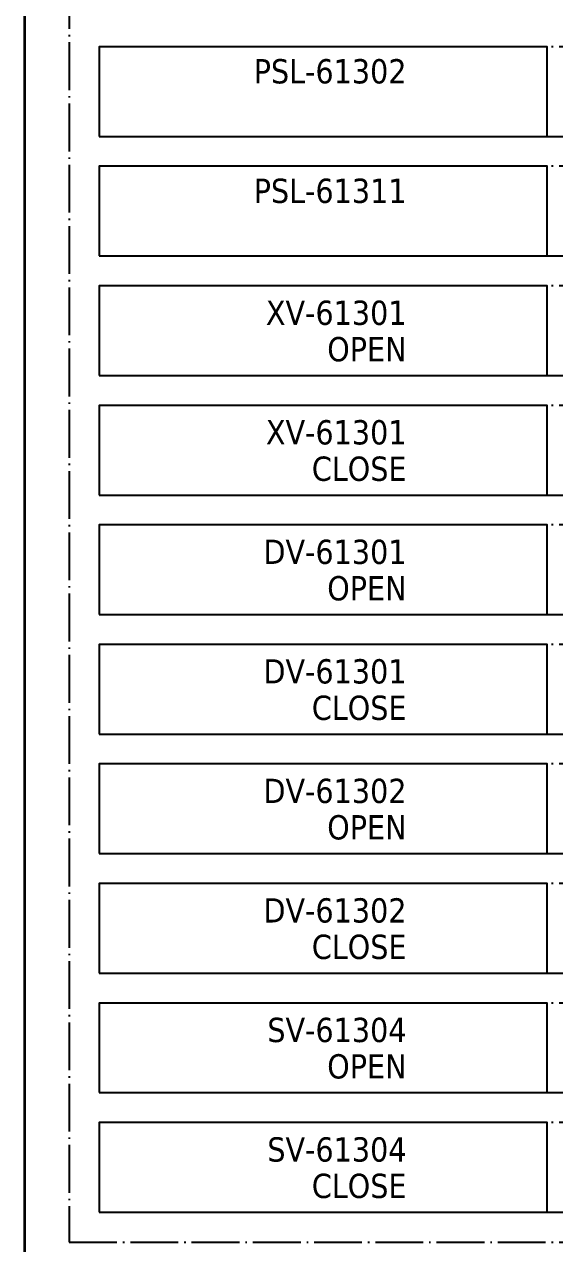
# Model space of a CAD drawing. Header units: millimetres. Extents: x 0 to 1792788, y -13 to 262234.
# Drawn here: x 0 to 35.5, y 133.9 to 215.5 of the extents above; entities that cross this region are included whole.
import ezdxf
from ezdxf.enums import TextEntityAlignment as Align

# ---------------------------------------------------------------- set-up
doc = ezdxf.new("R2010")
doc.units = ezdxf.units.MM
doc.linetypes.add('EPL_DASHDOT', pattern=[1, 0.8, -0.1, 0, -0.1])
for name, color, linetype, lineweight in [('EPLAN201', 7, 'Continuous', 35), ('EPLAN305', 5, 'Continuous', 25), ('EPLAN307', 134, 'EPL_DASHDOT', 25), ('EPLAN400', 5, 'Continuous', 35), ('EPLAN440', 73, 'Continuous', 35), ('EPLAN451', 7, 'Continuous', 35), ('EPLAN452', 7, 'Continuous', 35), ('EPLAN453', 7, 'Continuous', 35), ('EPLAN500', 7, 'Continuous', 35), ('EPLAN501', 7, 'Continuous', 35), ('EPLAN502', 7, 'Continuous', 35), ('EPLAN503', 7, 'Continuous', 35), ('EPLAN504', 7, 'Continuous', 35)]:
    doc.layers.add(name, color=color, linetype=linetype, lineweight=lineweight)
doc.styles.add('Tahoma', font='')
doc.styles.get('Tahoma').set_extended_font_data('Tahoma')

# ---------------------------------------------------------------- blocks, each defined once
blk = doc.blocks.new('EPLFRAME')
at = {"layer": 'EPLAN201', "linetype": 'Continuous', "lineweight": 35, "ltscale": 4}
blk.add_lwpolyline([(0, 0), (420, 0), (420, 297), (0, 297)], close=True, dxfattribs=at)
at = {"layer": 'EPLAN451', "color": 7, "style": 'Tahoma'}
for tag, p, height in [('14_10014', (101, 12), 2.257), ('14_10015', (185, 12), 2.257), ('14_10011', (101, 5), 2.257), ('14_10013', (332, 5), 1.625), ('14_10151', (73, 1), 1.625), ('14_10300', (415, 1), 1.625)]:
    blk.add_attdef(tag, p, '', height=height, dxfattribs=at)
blk.add_attdef('4_25020', text='', height=1.625, dxfattribs=at).set_placement((413, 1), align=Align.RIGHT)
at = {"layer": 'EPLAN452', "color": 7, "style": 'Tahoma'}
for tag, p, height in [('4_11041', (1, 17), 2.257), ('4_11071[1]', (1, 13), 1.625), ('4_11074[1]', (21, 13), 1.625), ('4_11070[1]', (41, 13), 1.625), ('4_11024', (73, 13), 1.625), ('4_11011', (231, 12), 2.257), ('4_11030', (301, 12), 2.257), ('4_20132_1001', (374, 13), 1.625), ('4_11071[2]', (1, 9), 1.625), ('4_11074[2]', (21, 9), 1.625), ('4_11070[2]', (41, 9), 1.625), ('4_11022', (73, 9), 1.625), ('4_20134_1001', (374, 9), 1.625), ('4_11071[3]', (1, 5), 1.625), ('4_11074[3]', (21, 5), 1.625), ('4_11070[3]', (41, 5), 1.625), ('4_11080', (73, 5), 1.625), ('4_11059', (301, 5), 1.625)]:
    blk.add_attdef(tag, p, '', height=height, dxfattribs=at)
for tag, height, p in [('4_11040', 2.257, (419, 17)), ('4_11000', 1.625, (419, 5)), ('4_11085', 1.625, (141, 1)), ('4_11086', 1.625, (183, 1))]:
    blk.add_attdef(tag, text='', height=height, dxfattribs=at).set_placement(p, align=Align.RIGHT)
at = {"layer": 'EPLAN453', "color": 7, "style": 'Tahoma'}
for tag, p in [('53_19005_1', (21, 293)), ('53_19005', (63, 293)), ('53_19005_8', (105, 293)), ('53_19005_6', (147, 293)), ('53_19005_7', (189, 293)), ('53_19005_9', (231, 293)), ('53_19005_3', (273, 293)), ('53_19005_2', (315, 293)), ('53_19005_4', (357, 293)), ('53_19005_5', (399, 293))]:
    blk.add_attdef(tag, text='', height=1.355, dxfattribs=at).set_placement(p, align=Align.BOTTOM_CENTER)
blk = doc.blocks.new('EPLSYM_LibrarySPECIAL_Symbol2_Variant0_Placement1')
at = {"layer": 'EPLAN307', "lineweight": 25, "ltscale": 4}
blk.add_lwpolyline([(0, -6), (34, -6), (34, 0), (0, 0)], close=True, dxfattribs=at)
at = {"layer": 'EPLAN400', "color": 5, "style": 'Tahoma'}
blk.add_attdef('88_20010', text='', height=2.2575, dxfattribs=at).set_placement((-1.5, -0.9515), align=Align.TOP_RIGHT)
at = {"layer": 'EPLAN500', "color": 7, "style": 'Tahoma'}
blk.add_attdef('88_20027', text='', height=1.6254, dxfattribs=at).set_placement((-1.5, -4.57508), align=Align.TOP_RIGHT)
at = {"layer": 'EPLAN501', "color": 7, "style": 'Tahoma'}
blk.add_attdef('88_20011', text='', height=1.6254, dxfattribs=at).set_placement((-1.5, -9.97508), align=Align.TOP_RIGHT)
at = {"layer": 'EPLAN502', "color": 7, "style": 'Tahoma'}
blk.add_attdef('88_20025', text='', height=1.6254, dxfattribs=at).set_placement((-1.5, -12.67508), align=Align.TOP_RIGHT)
at = {"layer": 'EPLAN503', "color": 7, "style": 'Tahoma'}
blk.add_attdef('88_20024', text='', height=1.6254, dxfattribs=at).set_placement((-1.5, -15.37508), align=Align.TOP_RIGHT)
at = {"layer": 'EPLAN504', "color": 7, "style": 'Tahoma'}
blk.add_attdef('88_20901[1]', text='', height=1.6254, dxfattribs=at).set_placement((-1.5, -7.27508), align=Align.TOP_RIGHT)
blk = doc.blocks.new('EPLSYM_LibrarySPECIAL_Symbol0_Variant0_Placement1')
at = {"layer": 'EPLAN305', "lineweight": 25, "ltscale": 4}
blk.add_lwpolyline([(0, -6), (30, -6), (30, 0), (0, 0)], close=True, dxfattribs=at)
at = {"layer": 'EPLAN400', "color": 5, "style": 'Tahoma'}
blk.add_attdef('17_20010', text='', height=2.2575, dxfattribs=at).set_placement((-1.5, -0.9515), align=Align.TOP_RIGHT)
at = {"layer": 'EPLAN440', "color": 73, "style": 'Tahoma'}
blk.add_attdef('17_20300', text='', height=1.6254, dxfattribs=at).set_placement((-1.5, -4.57508), align=Align.TOP_RIGHT)
at = {"layer": 'EPLAN500', "color": 7, "style": 'Tahoma'}
blk.add_attdef('17_20027', text='', height=1.6254, dxfattribs=at).set_placement((-1.5, -7.27508), align=Align.TOP_RIGHT)
at = {"layer": 'EPLAN501', "color": 7, "style": 'Tahoma'}
blk.add_attdef('17_20011', text='', height=1.6254, dxfattribs=at).set_placement((-1.5, -12.83762), align=Align.TOP_RIGHT)
at = {"layer": 'EPLAN502', "color": 7, "style": 'Tahoma'}
blk.add_attdef('17_20025', text='', height=1.6254, dxfattribs=at).set_placement((-1.5, -15.37508), align=Align.TOP_RIGHT)
at = {"layer": 'EPLAN503', "color": 7, "style": 'Tahoma'}
blk.add_attdef('17_20024', text='', height=1.6254, dxfattribs=at).set_placement((-1.5, -18.07508), align=Align.TOP_RIGHT)
at = {"layer": 'EPLAN504', "color": 7, "style": 'Tahoma'}
blk.add_attdef('17_20901[1]', text='', height=1.6254, dxfattribs=at).set_placement((-1.5, -9.97508), align=Align.TOP_RIGHT)
blk = doc.blocks.new('EPLSYM_LibrarySPECIAL_Symbol0_Variant0_Placement1_1')
at = {"layer": 'EPLAN305', "lineweight": 25, "ltscale": 4}
blk.add_lwpolyline([(0, -6), (30, -6), (30, 0), (0, 0)], close=True, dxfattribs=at)
at = {"layer": 'EPLAN400', "color": 5, "style": 'Tahoma'}
blk.add_attdef('17_20010', text='', height=2.2575, dxfattribs=at).set_placement((-1.5, -0.9515), align=Align.TOP_RIGHT)
at = {"layer": 'EPLAN440', "color": 73, "style": 'Tahoma'}
blk.add_attdef('17_20300', text='', height=1.6254, dxfattribs=at).set_placement((-1.5, -4.57508), align=Align.TOP_RIGHT)
at = {"layer": 'EPLAN500', "color": 7, "style": 'Tahoma'}
blk.add_attdef('17_20027', text='', height=1.6254, dxfattribs=at).set_placement((-1.5, -7.27508), align=Align.TOP_RIGHT)
at = {"layer": 'EPLAN501', "color": 7, "style": 'Tahoma'}
blk.add_attdef('17_20011', text='', height=1.6254, dxfattribs=at).set_placement((-1.5, -12.83762), align=Align.TOP_RIGHT)
at = {"layer": 'EPLAN502', "color": 7, "style": 'Tahoma'}
blk.add_attdef('17_20025', text='', height=1.6254, dxfattribs=at).set_placement((-1.5, -15.37508), align=Align.TOP_RIGHT)
at = {"layer": 'EPLAN503', "color": 7, "style": 'Tahoma'}
blk.add_attdef('17_20024', text='', height=1.6254, dxfattribs=at).set_placement((-1.5, -18.07508), align=Align.TOP_RIGHT)
at = {"layer": 'EPLAN504', "color": 7, "style": 'Tahoma'}
blk.add_attdef('17_20901[1]', text='', height=1.6254, dxfattribs=at).set_placement((-1.5, -9.97508), align=Align.TOP_RIGHT)
blk = doc.blocks.new('EPLSYM_LibrarySPECIAL_Symbol2_Variant0_Placement1_1')
at = {"layer": 'EPLAN307', "lineweight": 25, "ltscale": 4}
blk.add_lwpolyline([(0, -6), (34, -6), (34, 0), (0, 0)], close=True, dxfattribs=at)
at = {"layer": 'EPLAN400', "color": 5, "style": 'Tahoma'}
blk.add_attdef('88_20010', text='', height=2.2575, dxfattribs=at).set_placement((-1.5, -0.9515), align=Align.TOP_RIGHT)
at = {"layer": 'EPLAN500', "color": 7, "style": 'Tahoma'}
blk.add_attdef('88_20027', text='', height=1.6254, dxfattribs=at).set_placement((-1.5, -4.57508), align=Align.TOP_RIGHT)
at = {"layer": 'EPLAN501', "color": 7, "style": 'Tahoma'}
blk.add_attdef('88_20011', text='', height=1.6254, dxfattribs=at).set_placement((-1.5, -9.97508), align=Align.TOP_RIGHT)
at = {"layer": 'EPLAN502', "color": 7, "style": 'Tahoma'}
blk.add_attdef('88_20025', text='', height=1.6254, dxfattribs=at).set_placement((-1.5, -12.67508), align=Align.TOP_RIGHT)
at = {"layer": 'EPLAN503', "color": 7, "style": 'Tahoma'}
blk.add_attdef('88_20024', text='', height=1.6254, dxfattribs=at).set_placement((-1.5, -15.37508), align=Align.TOP_RIGHT)
at = {"layer": 'EPLAN504', "color": 7, "style": 'Tahoma'}
blk.add_attdef('88_20901[1]', text='', height=1.6254, dxfattribs=at).set_placement((-1.5, -7.27508), align=Align.TOP_RIGHT)
blk = doc.blocks.new('EPLSYM_LibrarySPECIAL_Symbol0_Variant0_Placement1_2')
at = {"layer": 'EPLAN305', "lineweight": 25, "ltscale": 4}
blk.add_lwpolyline([(0, -6), (30, -6), (30, 0), (0, 0)], close=True, dxfattribs=at)
at = {"layer": 'EPLAN400', "color": 5, "style": 'Tahoma'}
blk.add_attdef('17_20010', text='', height=2.2575, dxfattribs=at).set_placement((-1.5, -0.9515), align=Align.TOP_RIGHT)
at = {"layer": 'EPLAN440', "color": 73, "style": 'Tahoma'}
blk.add_attdef('17_20300', text='', height=1.6254, dxfattribs=at).set_placement((-1.5, -4.57508), align=Align.TOP_RIGHT)
at = {"layer": 'EPLAN500', "color": 7, "style": 'Tahoma'}
blk.add_attdef('17_20027', text='', height=1.6254, dxfattribs=at).set_placement((-1.5, -7.27508), align=Align.TOP_RIGHT)
at = {"layer": 'EPLAN501', "color": 7, "style": 'Tahoma'}
blk.add_attdef('17_20011', text='', height=1.6254, dxfattribs=at).set_placement((-1.5, -12.83762), align=Align.TOP_RIGHT)
at = {"layer": 'EPLAN502', "color": 7, "style": 'Tahoma'}
blk.add_attdef('17_20025', text='', height=1.6254, dxfattribs=at).set_placement((-1.5, -15.37508), align=Align.TOP_RIGHT)
at = {"layer": 'EPLAN503', "color": 7, "style": 'Tahoma'}
blk.add_attdef('17_20024', text='', height=1.6254, dxfattribs=at).set_placement((-1.5, -18.07508), align=Align.TOP_RIGHT)
at = {"layer": 'EPLAN504', "color": 7, "style": 'Tahoma'}
blk.add_attdef('17_20901[1]', text='', height=1.6254, dxfattribs=at).set_placement((-1.5, -9.97508), align=Align.TOP_RIGHT)
blk = doc.blocks.new('EPLSYM_LibrarySPECIAL_Symbol2_Variant0_Placement1_2')
at = {"layer": 'EPLAN307', "lineweight": 25, "ltscale": 4}
blk.add_lwpolyline([(0, -6), (34, -6), (34, 0), (0, 0)], close=True, dxfattribs=at)
at = {"layer": 'EPLAN400', "color": 5, "style": 'Tahoma'}
blk.add_attdef('88_20010', text='', height=2.2575, dxfattribs=at).set_placement((-1.5, -0.9515), align=Align.TOP_RIGHT)
at = {"layer": 'EPLAN500', "color": 7, "style": 'Tahoma'}
blk.add_attdef('88_20027', text='', height=1.6254, dxfattribs=at).set_placement((-1.5, -4.57508), align=Align.TOP_RIGHT)
at = {"layer": 'EPLAN501', "color": 7, "style": 'Tahoma'}
blk.add_attdef('88_20011', text='', height=1.6254, dxfattribs=at).set_placement((-1.5, -9.97508), align=Align.TOP_RIGHT)
at = {"layer": 'EPLAN502', "color": 7, "style": 'Tahoma'}
blk.add_attdef('88_20025', text='', height=1.6254, dxfattribs=at).set_placement((-1.5, -12.67508), align=Align.TOP_RIGHT)
at = {"layer": 'EPLAN503', "color": 7, "style": 'Tahoma'}
blk.add_attdef('88_20024', text='', height=1.6254, dxfattribs=at).set_placement((-1.5, -15.37508), align=Align.TOP_RIGHT)
at = {"layer": 'EPLAN504', "color": 7, "style": 'Tahoma'}
blk.add_attdef('88_20901[1]', text='', height=1.6254, dxfattribs=at).set_placement((-1.5, -7.27508), align=Align.TOP_RIGHT)
blk = doc.blocks.new('EPLSYM_LibrarySPECIAL_Symbol0_Variant0_Placement1_3')
at = {"layer": 'EPLAN305', "lineweight": 25, "ltscale": 4}
blk.add_lwpolyline([(0, -6), (30, -6), (30, 0), (0, 0)], close=True, dxfattribs=at)
at = {"layer": 'EPLAN400', "color": 5, "style": 'Tahoma'}
blk.add_attdef('17_20010', text='', height=2.2575, dxfattribs=at).set_placement((-1.5, -0.9515), align=Align.TOP_RIGHT)
at = {"layer": 'EPLAN440', "color": 73, "style": 'Tahoma'}
blk.add_attdef('17_20300', text='', height=1.6254, dxfattribs=at).set_placement((-1.5, -4.57508), align=Align.TOP_RIGHT)
at = {"layer": 'EPLAN500', "color": 7, "style": 'Tahoma'}
blk.add_attdef('17_20027', text='', height=1.6254, dxfattribs=at).set_placement((-1.5, -7.27508), align=Align.TOP_RIGHT)
at = {"layer": 'EPLAN501', "color": 7, "style": 'Tahoma'}
blk.add_attdef('17_20011', text='', height=1.6254, dxfattribs=at).set_placement((-1.5, -12.83762), align=Align.TOP_RIGHT)
at = {"layer": 'EPLAN502', "color": 7, "style": 'Tahoma'}
blk.add_attdef('17_20025', text='', height=1.6254, dxfattribs=at).set_placement((-1.5, -15.37508), align=Align.TOP_RIGHT)
at = {"layer": 'EPLAN503', "color": 7, "style": 'Tahoma'}
blk.add_attdef('17_20024', text='', height=1.6254, dxfattribs=at).set_placement((-1.5, -18.07508), align=Align.TOP_RIGHT)
at = {"layer": 'EPLAN504', "color": 7, "style": 'Tahoma'}
blk.add_attdef('17_20901[1]', text='', height=1.6254, dxfattribs=at).set_placement((-1.5, -9.97508), align=Align.TOP_RIGHT)
blk = doc.blocks.new('EPLSYM_LibrarySPECIAL_Symbol2_Variant0_Placement1_3')
at = {"layer": 'EPLAN307', "lineweight": 25, "ltscale": 4}
blk.add_lwpolyline([(0, -6), (34, -6), (34, 0), (0, 0)], close=True, dxfattribs=at)
at = {"layer": 'EPLAN400', "color": 5, "style": 'Tahoma'}
blk.add_attdef('88_20010', text='', height=2.2575, dxfattribs=at).set_placement((-1.5, -0.9515), align=Align.TOP_RIGHT)
at = {"layer": 'EPLAN500', "color": 7, "style": 'Tahoma'}
blk.add_attdef('88_20027', text='', height=1.6254, dxfattribs=at).set_placement((-1.5, -4.57508), align=Align.TOP_RIGHT)
at = {"layer": 'EPLAN501', "color": 7, "style": 'Tahoma'}
blk.add_attdef('88_20011', text='', height=1.6254, dxfattribs=at).set_placement((-1.5, -9.97508), align=Align.TOP_RIGHT)
at = {"layer": 'EPLAN502', "color": 7, "style": 'Tahoma'}
blk.add_attdef('88_20025', text='', height=1.6254, dxfattribs=at).set_placement((-1.5, -12.67508), align=Align.TOP_RIGHT)
at = {"layer": 'EPLAN503', "color": 7, "style": 'Tahoma'}
blk.add_attdef('88_20024', text='', height=1.6254, dxfattribs=at).set_placement((-1.5, -15.37508), align=Align.TOP_RIGHT)
at = {"layer": 'EPLAN504', "color": 7, "style": 'Tahoma'}
blk.add_attdef('88_20901[1]', text='', height=1.6254, dxfattribs=at).set_placement((-1.5, -7.27508), align=Align.TOP_RIGHT)
blk = doc.blocks.new('EPLSYM_LibrarySPECIAL_Symbol0_Variant0_Placement1_4')
at = {"layer": 'EPLAN305', "lineweight": 25, "ltscale": 4}
blk.add_lwpolyline([(0, -6), (30, -6), (30, 0), (0, 0)], close=True, dxfattribs=at)
at = {"layer": 'EPLAN400', "color": 5, "style": 'Tahoma'}
blk.add_attdef('17_20010', text='', height=2.2575, dxfattribs=at).set_placement((-1.5, -0.9515), align=Align.TOP_RIGHT)
at = {"layer": 'EPLAN440', "color": 73, "style": 'Tahoma'}
blk.add_attdef('17_20300', text='', height=1.6254, dxfattribs=at).set_placement((-1.5, -4.57508), align=Align.TOP_RIGHT)
at = {"layer": 'EPLAN500', "color": 7, "style": 'Tahoma'}
blk.add_attdef('17_20027', text='', height=1.6254, dxfattribs=at).set_placement((-1.5, -7.27508), align=Align.TOP_RIGHT)
at = {"layer": 'EPLAN501', "color": 7, "style": 'Tahoma'}
blk.add_attdef('17_20011', text='', height=1.6254, dxfattribs=at).set_placement((-1.5, -12.83762), align=Align.TOP_RIGHT)
at = {"layer": 'EPLAN502', "color": 7, "style": 'Tahoma'}
blk.add_attdef('17_20025', text='', height=1.6254, dxfattribs=at).set_placement((-1.5, -15.37508), align=Align.TOP_RIGHT)
at = {"layer": 'EPLAN503', "color": 7, "style": 'Tahoma'}
blk.add_attdef('17_20024', text='', height=1.6254, dxfattribs=at).set_placement((-1.5, -18.07508), align=Align.TOP_RIGHT)
at = {"layer": 'EPLAN504', "color": 7, "style": 'Tahoma'}
blk.add_attdef('17_20901[1]', text='', height=1.6254, dxfattribs=at).set_placement((-1.5, -9.97508), align=Align.TOP_RIGHT)
blk = doc.blocks.new('EPLSYM_LibrarySPECIAL_Symbol2_Variant0_Placement1_4')
at = {"layer": 'EPLAN307', "lineweight": 25, "ltscale": 4}
blk.add_lwpolyline([(0, -6), (34, -6), (34, 0), (0, 0)], close=True, dxfattribs=at)
at = {"layer": 'EPLAN400', "color": 5, "style": 'Tahoma'}
blk.add_attdef('88_20010', text='', height=2.2575, dxfattribs=at).set_placement((-1.5, -0.9515), align=Align.TOP_RIGHT)
at = {"layer": 'EPLAN500', "color": 7, "style": 'Tahoma'}
blk.add_attdef('88_20027', text='', height=1.6254, dxfattribs=at).set_placement((-1.5, -4.57508), align=Align.TOP_RIGHT)
at = {"layer": 'EPLAN501', "color": 7, "style": 'Tahoma'}
blk.add_attdef('88_20011', text='', height=1.6254, dxfattribs=at).set_placement((-1.5, -9.97508), align=Align.TOP_RIGHT)
at = {"layer": 'EPLAN502', "color": 7, "style": 'Tahoma'}
blk.add_attdef('88_20025', text='', height=1.6254, dxfattribs=at).set_placement((-1.5, -12.67508), align=Align.TOP_RIGHT)
at = {"layer": 'EPLAN503', "color": 7, "style": 'Tahoma'}
blk.add_attdef('88_20024', text='', height=1.6254, dxfattribs=at).set_placement((-1.5, -15.37508), align=Align.TOP_RIGHT)
at = {"layer": 'EPLAN504', "color": 7, "style": 'Tahoma'}
blk.add_attdef('88_20901[1]', text='', height=1.6254, dxfattribs=at).set_placement((-1.5, -7.27508), align=Align.TOP_RIGHT)
blk = doc.blocks.new('EPLSYM_LibrarySPECIAL_Symbol2_Variant0_Placement1_5')
at = {"layer": 'EPLAN307', "lineweight": 25, "ltscale": 4}
blk.add_lwpolyline([(0, -6), (34, -6), (34, 0), (0, 0)], close=True, dxfattribs=at)
at = {"layer": 'EPLAN400', "color": 5, "style": 'Tahoma'}
blk.add_attdef('88_20010', text='', height=2.2575, dxfattribs=at).set_placement((-1.5, -0.9515), align=Align.TOP_RIGHT)
at = {"layer": 'EPLAN500', "color": 7, "style": 'Tahoma'}
blk.add_attdef('88_20027', text='', height=1.6254, dxfattribs=at).set_placement((-1.5, -4.57508), align=Align.TOP_RIGHT)
at = {"layer": 'EPLAN501', "color": 7, "style": 'Tahoma'}
blk.add_attdef('88_20011', text='', height=1.6254, dxfattribs=at).set_placement((-1.5, -9.97508), align=Align.TOP_RIGHT)
at = {"layer": 'EPLAN502', "color": 7, "style": 'Tahoma'}
blk.add_attdef('88_20025', text='', height=1.6254, dxfattribs=at).set_placement((-1.5, -12.67508), align=Align.TOP_RIGHT)
at = {"layer": 'EPLAN503', "color": 7, "style": 'Tahoma'}
blk.add_attdef('88_20024', text='', height=1.6254, dxfattribs=at).set_placement((-1.5, -15.37508), align=Align.TOP_RIGHT)
at = {"layer": 'EPLAN504', "color": 7, "style": 'Tahoma'}
blk.add_attdef('88_20901[1]', text='', height=1.6254, dxfattribs=at).set_placement((-1.5, -7.27508), align=Align.TOP_RIGHT)
blk = doc.blocks.new('EPLSYM_LibrarySPECIAL_Symbol0_Variant0_Placement1_5')
at = {"layer": 'EPLAN305', "lineweight": 25, "ltscale": 4}
blk.add_lwpolyline([(0, -6), (30, -6), (30, 0), (0, 0)], close=True, dxfattribs=at)
at = {"layer": 'EPLAN400', "color": 5, "style": 'Tahoma'}
blk.add_attdef('17_20010', text='', height=2.2575, dxfattribs=at).set_placement((-1.5, -0.9515), align=Align.TOP_RIGHT)
at = {"layer": 'EPLAN440', "color": 73, "style": 'Tahoma'}
blk.add_attdef('17_20300', text='', height=1.6254, dxfattribs=at).set_placement((-1.5, -4.57508), align=Align.TOP_RIGHT)
at = {"layer": 'EPLAN500', "color": 7, "style": 'Tahoma'}
blk.add_attdef('17_20027', text='', height=1.6254, dxfattribs=at).set_placement((-1.5, -7.27508), align=Align.TOP_RIGHT)
at = {"layer": 'EPLAN501', "color": 7, "style": 'Tahoma'}
blk.add_attdef('17_20011', text='', height=1.6254, dxfattribs=at).set_placement((-1.5, -12.83762), align=Align.TOP_RIGHT)
at = {"layer": 'EPLAN502', "color": 7, "style": 'Tahoma'}
blk.add_attdef('17_20025', text='', height=1.6254, dxfattribs=at).set_placement((-1.5, -15.37508), align=Align.TOP_RIGHT)
at = {"layer": 'EPLAN503', "color": 7, "style": 'Tahoma'}
blk.add_attdef('17_20024', text='', height=1.6254, dxfattribs=at).set_placement((-1.5, -18.07508), align=Align.TOP_RIGHT)
at = {"layer": 'EPLAN504', "color": 7, "style": 'Tahoma'}
blk.add_attdef('17_20901[1]', text='', height=1.6254, dxfattribs=at).set_placement((-1.5, -9.97508), align=Align.TOP_RIGHT)
blk = doc.blocks.new('EPLSYM_LibrarySPECIAL_Symbol0_Variant0_Placement1_14')
at = {"layer": 'EPLAN305', "lineweight": 25, "ltscale": 4}
blk.add_lwpolyline([(0, -6), (30, -6), (30, 0), (0, 0)], close=True, dxfattribs=at)
at = {"layer": 'EPLAN400', "color": 5, "style": 'Tahoma'}
blk.add_attdef('17_20010', text='', height=2.2575, dxfattribs=at).set_placement((-1.5, -0.9515), align=Align.TOP_RIGHT)
at = {"layer": 'EPLAN440', "color": 73, "style": 'Tahoma'}
blk.add_attdef('17_20300', text='', height=1.6254, dxfattribs=at).set_placement((-1.5, -4.57508), align=Align.TOP_RIGHT)
at = {"layer": 'EPLAN500', "color": 7, "style": 'Tahoma'}
blk.add_attdef('17_20027', text='', height=1.6254, dxfattribs=at).set_placement((-1.5, -7.27508), align=Align.TOP_RIGHT)
at = {"layer": 'EPLAN501', "color": 7, "style": 'Tahoma'}
blk.add_attdef('17_20011', text='', height=1.6254, dxfattribs=at).set_placement((-1.5, -12.67508), align=Align.TOP_RIGHT)
at = {"layer": 'EPLAN502', "color": 7, "style": 'Tahoma'}
blk.add_attdef('17_20025', text='', height=1.6254, dxfattribs=at).set_placement((-1.5, -15.37508), align=Align.TOP_RIGHT)
at = {"layer": 'EPLAN503', "color": 7, "style": 'Tahoma'}
blk.add_attdef('17_20024', text='', height=1.6254, dxfattribs=at).set_placement((-1.5, -18.07508), align=Align.TOP_RIGHT)
at = {"layer": 'EPLAN504', "color": 7, "style": 'Tahoma'}
blk.add_attdef('17_20901[1]', text='', height=1.6254, dxfattribs=at).set_placement((-1.5, -9.97508), align=Align.TOP_RIGHT)
blk = doc.blocks.new('EPLSYM_LibrarySPECIAL_Symbol2_Variant0_Placement1_14')
at = {"layer": 'EPLAN307', "lineweight": 25, "ltscale": 4}
blk.add_lwpolyline([(0, -6), (34, -6), (34, 0), (0, 0)], close=True, dxfattribs=at)
at = {"layer": 'EPLAN400', "color": 5, "style": 'Tahoma'}
blk.add_attdef('88_20010', text='', height=2.2575, dxfattribs=at).set_placement((-1.5, -0.9515), align=Align.TOP_RIGHT)
at = {"layer": 'EPLAN500', "color": 7, "style": 'Tahoma'}
blk.add_attdef('88_20027', text='', height=1.6254, dxfattribs=at).set_placement((-1.5, -4.57508), align=Align.TOP_RIGHT)
at = {"layer": 'EPLAN501', "color": 7, "style": 'Tahoma'}
blk.add_attdef('88_20011', text='', height=1.6254, dxfattribs=at).set_placement((-1.5, -9.97508), align=Align.TOP_RIGHT)
at = {"layer": 'EPLAN502', "color": 7, "style": 'Tahoma'}
blk.add_attdef('88_20025', text='', height=1.6254, dxfattribs=at).set_placement((-1.5, -12.67508), align=Align.TOP_RIGHT)
at = {"layer": 'EPLAN503', "color": 7, "style": 'Tahoma'}
blk.add_attdef('88_20024', text='', height=1.6254, dxfattribs=at).set_placement((-1.5, -15.37508), align=Align.TOP_RIGHT)
at = {"layer": 'EPLAN504', "color": 7, "style": 'Tahoma'}
blk.add_attdef('88_20901[1]', text='', height=1.6254, dxfattribs=at).set_placement((-1.5, -7.27508), align=Align.TOP_RIGHT)
blk = doc.blocks.new('EPLSYM_LibrarySPECIAL_Symbol0_Variant0_Placement1_15')
at = {"layer": 'EPLAN305', "lineweight": 25, "ltscale": 4}
blk.add_lwpolyline([(0, -6), (30, -6), (30, 0), (0, 0)], close=True, dxfattribs=at)
at = {"layer": 'EPLAN400', "color": 5, "style": 'Tahoma'}
blk.add_attdef('17_20010', text='', height=2.2575, dxfattribs=at).set_placement((-1.5, -0.9515), align=Align.TOP_RIGHT)
at = {"layer": 'EPLAN440', "color": 73, "style": 'Tahoma'}
blk.add_attdef('17_20300', text='', height=1.6254, dxfattribs=at).set_placement((-1.5, -4.57508), align=Align.TOP_RIGHT)
at = {"layer": 'EPLAN500', "color": 7, "style": 'Tahoma'}
blk.add_attdef('17_20027', text='', height=1.6254, dxfattribs=at).set_placement((-1.5, -7.27508), align=Align.TOP_RIGHT)
at = {"layer": 'EPLAN501', "color": 7, "style": 'Tahoma'}
blk.add_attdef('17_20011', text='', height=1.6254, dxfattribs=at).set_placement((-1.5, -12.67508), align=Align.TOP_RIGHT)
at = {"layer": 'EPLAN502', "color": 7, "style": 'Tahoma'}
blk.add_attdef('17_20025', text='', height=1.6254, dxfattribs=at).set_placement((-1.5, -15.37508), align=Align.TOP_RIGHT)
at = {"layer": 'EPLAN503', "color": 7, "style": 'Tahoma'}
blk.add_attdef('17_20024', text='', height=1.6254, dxfattribs=at).set_placement((-1.5, -18.07508), align=Align.TOP_RIGHT)
at = {"layer": 'EPLAN504', "color": 7, "style": 'Tahoma'}
blk.add_attdef('17_20901[1]', text='', height=1.6254, dxfattribs=at).set_placement((-1.5, -9.97508), align=Align.TOP_RIGHT)
blk = doc.blocks.new('EPLSYM_LibrarySPECIAL_Symbol2_Variant0_Placement1_15')
at = {"layer": 'EPLAN307', "lineweight": 25, "ltscale": 4}
blk.add_lwpolyline([(0, -6), (34, -6), (34, 0), (0, 0)], close=True, dxfattribs=at)
at = {"layer": 'EPLAN400', "color": 5, "style": 'Tahoma'}
blk.add_attdef('88_20010', text='', height=2.2575, dxfattribs=at).set_placement((-1.5, -0.9515), align=Align.TOP_RIGHT)
at = {"layer": 'EPLAN500', "color": 7, "style": 'Tahoma'}
blk.add_attdef('88_20027', text='', height=1.6254, dxfattribs=at).set_placement((-1.5, -4.57508), align=Align.TOP_RIGHT)
at = {"layer": 'EPLAN501', "color": 7, "style": 'Tahoma'}
blk.add_attdef('88_20011', text='', height=1.6254, dxfattribs=at).set_placement((-1.5, -9.97508), align=Align.TOP_RIGHT)
at = {"layer": 'EPLAN502', "color": 7, "style": 'Tahoma'}
blk.add_attdef('88_20025', text='', height=1.6254, dxfattribs=at).set_placement((-1.5, -12.67508), align=Align.TOP_RIGHT)
at = {"layer": 'EPLAN503', "color": 7, "style": 'Tahoma'}
blk.add_attdef('88_20024', text='', height=1.6254, dxfattribs=at).set_placement((-1.5, -15.37508), align=Align.TOP_RIGHT)
at = {"layer": 'EPLAN504', "color": 7, "style": 'Tahoma'}
blk.add_attdef('88_20901[1]', text='', height=1.6254, dxfattribs=at).set_placement((-1.5, -7.27508), align=Align.TOP_RIGHT)
blk = doc.blocks.new('EPLSYM_LibrarySPECIAL_Symbol0_Variant0_Placement1_16')
at = {"layer": 'EPLAN305', "lineweight": 25, "ltscale": 4}
blk.add_lwpolyline([(0, -6), (30, -6), (30, 0), (0, 0)], close=True, dxfattribs=at)
at = {"layer": 'EPLAN400', "color": 5, "style": 'Tahoma'}
blk.add_attdef('17_20010', text='', height=2.2575, dxfattribs=at).set_placement((-1.5, -0.9515), align=Align.TOP_RIGHT)
at = {"layer": 'EPLAN440', "color": 73, "style": 'Tahoma'}
blk.add_attdef('17_20300', text='', height=1.6254, dxfattribs=at).set_placement((-1.5, -4.57508), align=Align.TOP_RIGHT)
at = {"layer": 'EPLAN500', "color": 7, "style": 'Tahoma'}
blk.add_attdef('17_20027', text='', height=1.6254, dxfattribs=at).set_placement((-1.5, -7.27508), align=Align.TOP_RIGHT)
at = {"layer": 'EPLAN501', "color": 7, "style": 'Tahoma'}
blk.add_attdef('17_20011', text='', height=1.6254, dxfattribs=at).set_placement((-1.5, -12.83762), align=Align.TOP_RIGHT)
at = {"layer": 'EPLAN502', "color": 7, "style": 'Tahoma'}
blk.add_attdef('17_20025', text='', height=1.6254, dxfattribs=at).set_placement((-1.5, -15.37508), align=Align.TOP_RIGHT)
at = {"layer": 'EPLAN503', "color": 7, "style": 'Tahoma'}
blk.add_attdef('17_20024', text='', height=1.6254, dxfattribs=at).set_placement((-1.5, -18.07508), align=Align.TOP_RIGHT)
at = {"layer": 'EPLAN504', "color": 7, "style": 'Tahoma'}
blk.add_attdef('17_20901[1]', text='', height=1.6254, dxfattribs=at).set_placement((-1.5, -9.97508), align=Align.TOP_RIGHT)
blk = doc.blocks.new('EPLSYM_LibrarySPECIAL_Symbol2_Variant0_Placement1_16')
at = {"layer": 'EPLAN307', "lineweight": 25, "ltscale": 4}
blk.add_lwpolyline([(0, -6), (34, -6), (34, 0), (0, 0)], close=True, dxfattribs=at)
at = {"layer": 'EPLAN400', "color": 5, "style": 'Tahoma'}
blk.add_attdef('88_20010', text='', height=2.2575, dxfattribs=at).set_placement((-1.5, -0.9515), align=Align.TOP_RIGHT)
at = {"layer": 'EPLAN500', "color": 7, "style": 'Tahoma'}
blk.add_attdef('88_20027', text='', height=1.6254, dxfattribs=at).set_placement((-1.5, -4.57508), align=Align.TOP_RIGHT)
at = {"layer": 'EPLAN501', "color": 7, "style": 'Tahoma'}
blk.add_attdef('88_20011', text='', height=1.6254, dxfattribs=at).set_placement((-1.5, -9.97508), align=Align.TOP_RIGHT)
at = {"layer": 'EPLAN502', "color": 7, "style": 'Tahoma'}
blk.add_attdef('88_20025', text='', height=1.6254, dxfattribs=at).set_placement((-1.5, -12.67508), align=Align.TOP_RIGHT)
at = {"layer": 'EPLAN503', "color": 7, "style": 'Tahoma'}
blk.add_attdef('88_20024', text='', height=1.6254, dxfattribs=at).set_placement((-1.5, -15.37508), align=Align.TOP_RIGHT)
at = {"layer": 'EPLAN504', "color": 7, "style": 'Tahoma'}
blk.add_attdef('88_20901[1]', text='', height=1.6254, dxfattribs=at).set_placement((-1.5, -7.27508), align=Align.TOP_RIGHT)
blk = doc.blocks.new('EPLSYM_LibrarySPECIAL_Symbol0_Variant0_Placement1_17')
at = {"layer": 'EPLAN305', "lineweight": 25, "ltscale": 4}
blk.add_lwpolyline([(0, -6), (30, -6), (30, 0), (0, 0)], close=True, dxfattribs=at)
at = {"layer": 'EPLAN400', "color": 5, "style": 'Tahoma'}
blk.add_attdef('17_20010', text='', height=2.2575, dxfattribs=at).set_placement((-1.5, -0.9515), align=Align.TOP_RIGHT)
at = {"layer": 'EPLAN440', "color": 73, "style": 'Tahoma'}
blk.add_attdef('17_20300', text='', height=1.6254, dxfattribs=at).set_placement((-1.5, -4.57508), align=Align.TOP_RIGHT)
at = {"layer": 'EPLAN500', "color": 7, "style": 'Tahoma'}
blk.add_attdef('17_20027', text='', height=1.6254, dxfattribs=at).set_placement((-1.5, -7.27508), align=Align.TOP_RIGHT)
at = {"layer": 'EPLAN501', "color": 7, "style": 'Tahoma'}
blk.add_attdef('17_20011', text='', height=1.6254, dxfattribs=at).set_placement((-1.5, -12.83762), align=Align.TOP_RIGHT)
at = {"layer": 'EPLAN502', "color": 7, "style": 'Tahoma'}
blk.add_attdef('17_20025', text='', height=1.6254, dxfattribs=at).set_placement((-1.5, -15.37508), align=Align.TOP_RIGHT)
at = {"layer": 'EPLAN503', "color": 7, "style": 'Tahoma'}
blk.add_attdef('17_20024', text='', height=1.6254, dxfattribs=at).set_placement((-1.5, -18.07508), align=Align.TOP_RIGHT)
at = {"layer": 'EPLAN504', "color": 7, "style": 'Tahoma'}
blk.add_attdef('17_20901[1]', text='', height=1.6254, dxfattribs=at).set_placement((-1.5, -9.97508), align=Align.TOP_RIGHT)
blk = doc.blocks.new('EPLSYM_LibrarySPECIAL_Symbol2_Variant0_Placement1_17')
at = {"layer": 'EPLAN307', "lineweight": 25, "ltscale": 4}
blk.add_lwpolyline([(0, -6), (34, -6), (34, 0), (0, 0)], close=True, dxfattribs=at)
at = {"layer": 'EPLAN400', "color": 5, "style": 'Tahoma'}
blk.add_attdef('88_20010', text='', height=2.2575, dxfattribs=at).set_placement((-1.5, -0.9515), align=Align.TOP_RIGHT)
at = {"layer": 'EPLAN500', "color": 7, "style": 'Tahoma'}
blk.add_attdef('88_20027', text='', height=1.6254, dxfattribs=at).set_placement((-1.5, -4.57508), align=Align.TOP_RIGHT)
at = {"layer": 'EPLAN501', "color": 7, "style": 'Tahoma'}
blk.add_attdef('88_20011', text='', height=1.6254, dxfattribs=at).set_placement((-1.5, -9.97508), align=Align.TOP_RIGHT)
at = {"layer": 'EPLAN502', "color": 7, "style": 'Tahoma'}
blk.add_attdef('88_20025', text='', height=1.6254, dxfattribs=at).set_placement((-1.5, -12.67508), align=Align.TOP_RIGHT)
at = {"layer": 'EPLAN503', "color": 7, "style": 'Tahoma'}
blk.add_attdef('88_20024', text='', height=1.6254, dxfattribs=at).set_placement((-1.5, -15.37508), align=Align.TOP_RIGHT)
at = {"layer": 'EPLAN504', "color": 7, "style": 'Tahoma'}
blk.add_attdef('88_20901[1]', text='', height=1.6254, dxfattribs=at).set_placement((-1.5, -7.27508), align=Align.TOP_RIGHT)
blk = doc.blocks.new('EPLSYM_LibrarySPECIAL_Symbol2_Variant0_Placement1_18')
at = {"layer": 'EPLAN307', "lineweight": 25, "ltscale": 4}
blk.add_lwpolyline([(0, -150), (119, -150), (119, 0), (0, 0)], close=True, dxfattribs=at)
at = {"layer": 'EPLAN400', "color": 5, "style": 'Tahoma'}
blk.add_attdef('88_20010', text='', height=2.2575, dxfattribs=at).set_placement((-1.5, -0.9515), align=Align.TOP_RIGHT)
at = {"layer": 'EPLAN500', "color": 7, "style": 'Tahoma'}
blk.add_attdef('88_20027', text='', height=1.6254, dxfattribs=at).set_placement((-1.5, -4.57508), align=Align.TOP_RIGHT)
at = {"layer": 'EPLAN501', "color": 7, "style": 'Tahoma'}
blk.add_attdef('88_20011', text='', height=1.6254, dxfattribs=at).set_placement((-1.5, -9.97508), align=Align.TOP_RIGHT)
at = {"layer": 'EPLAN502', "color": 7, "style": 'Tahoma'}
blk.add_attdef('88_20025', text='', height=1.6254, dxfattribs=at).set_placement((-1.5, -12.67508), align=Align.TOP_RIGHT)
at = {"layer": 'EPLAN503', "color": 7, "style": 'Tahoma'}
blk.add_attdef('88_20024', text='', height=1.6254, dxfattribs=at).set_placement((-1.5, -15.37508), align=Align.TOP_RIGHT)
at = {"layer": 'EPLAN504', "color": 7, "style": 'Tahoma'}
blk.add_attdef('88_20901[1]', text='', height=1.6254, dxfattribs=at).set_placement((-1.5, -7.27508), align=Align.TOP_RIGHT)

msp = doc.modelspace()

# ---------------------------------------------------------------- block references
for name, p in [('EPLFRAME', (0, 0)), ('EPLSYM_LibrarySPECIAL_Symbol2_Variant0_Placement1_18', (3, 284)), ('EPLSYM_LibrarySPECIAL_Symbol2_Variant0_Placement1_14', (5, 214)), ('EPLSYM_LibrarySPECIAL_Symbol2_Variant0_Placement1_15', (5, 206)), ('EPLSYM_LibrarySPECIAL_Symbol2_Variant0_Placement1_16', (5, 198)), ('EPLSYM_LibrarySPECIAL_Symbol2_Variant0_Placement1_17', (5, 190)), ('EPLSYM_LibrarySPECIAL_Symbol2_Variant0_Placement1', (5, 182)), ('EPLSYM_LibrarySPECIAL_Symbol2_Variant0_Placement1_1', (5, 174)), ('EPLSYM_LibrarySPECIAL_Symbol2_Variant0_Placement1_2', (5, 166)), ('EPLSYM_LibrarySPECIAL_Symbol2_Variant0_Placement1_3', (5, 158)), ('EPLSYM_LibrarySPECIAL_Symbol2_Variant0_Placement1_4', (5, 150)), ('EPLSYM_LibrarySPECIAL_Symbol2_Variant0_Placement1_5', (5, 142))]:
    msp.add_blockref(name, p)
ref = msp.add_blockref('EPLSYM_LibrarySPECIAL_Symbol0_Variant0_Placement1_14', (5, 214))
ref.add_attrib('17_20011', 'PSL-61302', dxfattribs={"layer": 'EPLAN501', "color": 7, "height": 1.6254, "style": 'Tahoma'}).set_placement((25.586, 213.175), align=Align.TOP_RIGHT)
ref = msp.add_blockref('EPLSYM_LibrarySPECIAL_Symbol0_Variant0_Placement1_15', (5, 206))
ref.add_attrib('17_20011', 'PSL-61311', dxfattribs={"layer": 'EPLAN501', "color": 7, "height": 1.6254, "style": 'Tahoma'}).set_placement((25.586, 205.175), align=Align.TOP_RIGHT)
ref = msp.add_blockref('EPLSYM_LibrarySPECIAL_Symbol0_Variant0_Placement1_16', (5, 198))
ref.add_attrib('17_20011', 'XV-61301', dxfattribs={"layer": 'EPLAN501', "color": 7, "height": 1.6254, "style": 'Tahoma'}).set_placement((25.586, 197.012), align=Align.TOP_RIGHT)
ref.add_attrib('17_20011/1', 'OPEN', dxfattribs={"layer": 'EPLAN501', "color": 7, "height": 1.6254, "style": 'Tahoma'}).set_placement((25.586, 194.574), align=Align.TOP_RIGHT)
ref = msp.add_blockref('EPLSYM_LibrarySPECIAL_Symbol0_Variant0_Placement1_17', (5, 190))
ref.add_attrib('17_20011', 'XV-61301', dxfattribs={"layer": 'EPLAN501', "color": 7, "height": 1.6254, "style": 'Tahoma'}).set_placement((25.586, 189.012), align=Align.TOP_RIGHT)
ref.add_attrib('17_20011/1', 'CLOSE', dxfattribs={"layer": 'EPLAN501', "color": 7, "height": 1.6254, "style": 'Tahoma'}).set_placement((25.586, 186.574), align=Align.TOP_RIGHT)
ref = msp.add_blockref('EPLSYM_LibrarySPECIAL_Symbol0_Variant0_Placement1', (5, 182))
ref.add_attrib('17_20011', 'DV-61301', dxfattribs={"layer": 'EPLAN501', "color": 7, "height": 1.6254, "style": 'Tahoma'}).set_placement((25.586, 181.012), align=Align.TOP_RIGHT)
ref.add_attrib('17_20011/1', 'OPEN', dxfattribs={"layer": 'EPLAN501', "color": 7, "height": 1.6254, "style": 'Tahoma'}).set_placement((25.586, 178.574), align=Align.TOP_RIGHT)
ref = msp.add_blockref('EPLSYM_LibrarySPECIAL_Symbol0_Variant0_Placement1_1', (5, 174))
ref.add_attrib('17_20011', 'DV-61301', dxfattribs={"layer": 'EPLAN501', "color": 7, "height": 1.6254, "style": 'Tahoma'}).set_placement((25.586, 173.012), align=Align.TOP_RIGHT)
ref.add_attrib('17_20011/1', 'CLOSE', dxfattribs={"layer": 'EPLAN501', "color": 7, "height": 1.6254, "style": 'Tahoma'}).set_placement((25.586, 170.574), align=Align.TOP_RIGHT)
ref = msp.add_blockref('EPLSYM_LibrarySPECIAL_Symbol0_Variant0_Placement1_2', (5, 166))
ref.add_attrib('17_20011', 'DV-61302', dxfattribs={"layer": 'EPLAN501', "color": 7, "height": 1.6254, "style": 'Tahoma'}).set_placement((25.586, 165.012), align=Align.TOP_RIGHT)
ref.add_attrib('17_20011/1', 'OPEN', dxfattribs={"layer": 'EPLAN501', "color": 7, "height": 1.6254, "style": 'Tahoma'}).set_placement((25.586, 162.574), align=Align.TOP_RIGHT)
ref = msp.add_blockref('EPLSYM_LibrarySPECIAL_Symbol0_Variant0_Placement1_3', (5, 158))
ref.add_attrib('17_20011', 'DV-61302', dxfattribs={"layer": 'EPLAN501', "color": 7, "height": 1.6254, "style": 'Tahoma'}).set_placement((25.586, 157.012), align=Align.TOP_RIGHT)
ref.add_attrib('17_20011/1', 'CLOSE', dxfattribs={"layer": 'EPLAN501', "color": 7, "height": 1.6254, "style": 'Tahoma'}).set_placement((25.586, 154.574), align=Align.TOP_RIGHT)
ref = msp.add_blockref('EPLSYM_LibrarySPECIAL_Symbol0_Variant0_Placement1_5', (5, 150))
ref.add_attrib('17_20011', 'SV-61304', dxfattribs={"layer": 'EPLAN501', "color": 7, "height": 1.6254, "style": 'Tahoma'}).set_placement((25.586, 149.012), align=Align.TOP_RIGHT)
ref.add_attrib('17_20011/1', 'OPEN', dxfattribs={"layer": 'EPLAN501', "color": 7, "height": 1.6254, "style": 'Tahoma'}).set_placement((25.586, 146.574), align=Align.TOP_RIGHT)
ref = msp.add_blockref('EPLSYM_LibrarySPECIAL_Symbol0_Variant0_Placement1_4', (5, 142))
ref.add_attrib('17_20011', 'SV-61304', dxfattribs={"layer": 'EPLAN501', "color": 7, "height": 1.6254, "style": 'Tahoma'}).set_placement((25.586, 141.012), align=Align.TOP_RIGHT)
ref.add_attrib('17_20011/1', 'CLOSE', dxfattribs={"layer": 'EPLAN501', "color": 7, "height": 1.6254, "style": 'Tahoma'}).set_placement((25.586, 138.574), align=Align.TOP_RIGHT)

doc.saveas('drawing.dxf')
